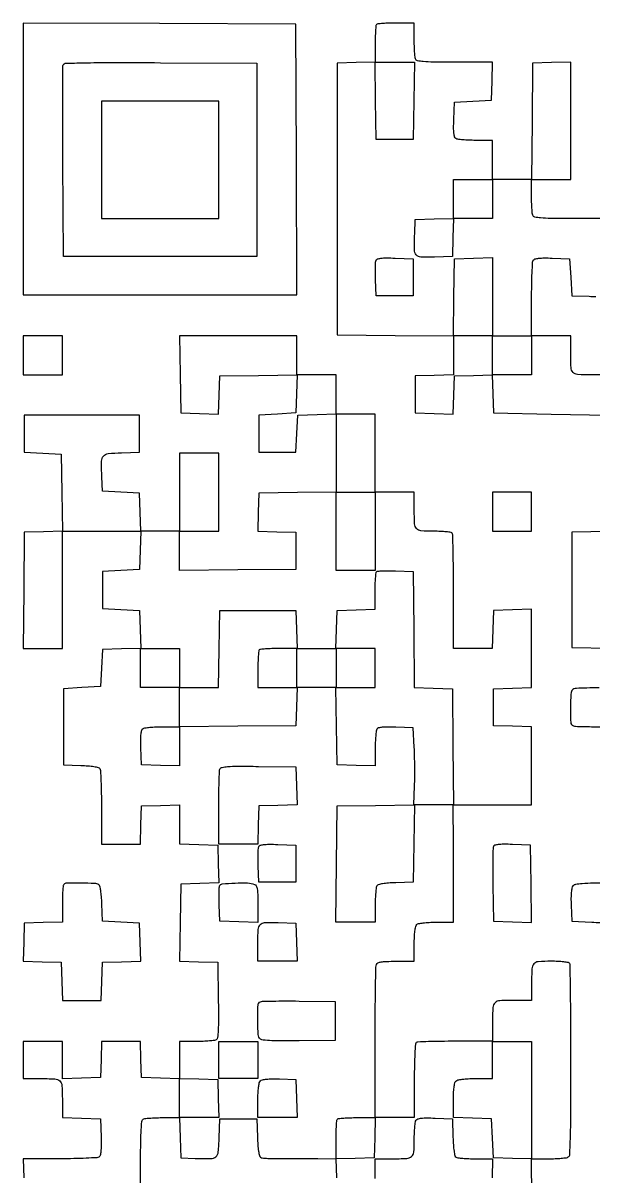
# Model space of a CAD drawing. Extents: x 156 to 936, y 95 to 969.
# Drawn here: x 156 to 433, y 408 to 969 of the extents above; entities that cross this region are included whole.
import ezdxf

# ---------------------------------------------------------------- set-up
doc = ezdxf.new("R2010")
doc.units = 0

msp = doc.modelspace()

# ---------------------------------------------------------------- linework, layer by layer
for points in [[(156, 903.007138), (156, 837), (222.50719, 837), (289.014379, 837), (288.75719, 902.75), (288.5, 968.5), (222.25, 968.757138), (156, 969.014276)], [(345.772065, 931.25), (345.5, 912.5), (336.5, 912.5), (327.5, 912.5), (327.227935, 931.25), (326.955869, 950), (336.5, 950), (346.044131, 950)], [(194, 902.5), (194, 874), (222.5, 874), (251, 874), (251, 902.5), (251, 931), (222.5, 931), (194, 931)], [(156, 807.5), (156, 798), (165.5, 798), (175, 798), (175, 807.5), (175, 817), (165.5, 817), (156, 817)], [(327, 722), (327, 703), (317.5, 703), (308, 703), (308, 722), (308, 741), (317.5, 741), (327, 741)], [(384, 731.5), (384, 722), (393.5, 722), (403, 722), (403, 731.5), (403, 741), (393.5, 741), (384, 741)], [(308, 655.5), (308, 646), (317.5, 646), (327, 646), (327, 655.5), (327, 665), (317.5, 665), (308, 665)], [(270, 465), (270, 456), (260.5, 456), (251, 456), (251, 465), (251, 474), (260.5, 474), (270, 474)], [(250.787526, 446.25), (251.075052, 437), (241.537526, 437), (232, 437), (232, 446.537526), (232, 456.075052), (241.25, 455.787526), (250.5, 455.5)]]:
    msp.add_lwpolyline(points, close=True)
for points in [[(440.97595, 874), (422.594964, 874, -0.002474), (412.271702, 874.05108, -0.018306), (407.357651, 874.27977, -0.036302), (404.606578, 874.711563, -0.248996), (403.606989, 875.581787, -0.06844), (403.368926, 876.599719, -0.007317), (403.178303, 879.0249, -0.008902), (403.044385, 881.933927, -0.00705), (403, 885.081787), (403, 893), (412.5, 893), (422, 893), (422.065134, 901.25, 0.000915), (422.131537, 912.199089, 0.000876), (422.159121, 923.309609, 0.000915), (422.147969, 933.450739, 0.001953), (422.094396, 941.287526), (422, 950.075052), (412.75, 949.787526), (403.5, 949.5), (403.234427, 921.25), (402.968853, 893), (393.484427, 893), (384, 893), (384, 902.5), (384, 912), (375.75, 912.015313, -0.00917), (372.495888, 912.081041, -0.012203), (369.54359, 912.267102, -0.00954), (367.105717, 912.527533, -0.110402), (366.206902, 912.850966, -0.187221), (365.610638, 913.659703, -0.039341), (365.278749, 915.4185, -0.027159), (365.135766, 918.085459, -0.008519), (365.206902, 922.085653), (365.5, 930.5), (374.5, 931), (383.5, 931.5), (383.787526, 940.75), (384.075052, 950), (365.644515, 950, -0.002466), (355.291687, 950.051051, -0.018261), (350.365513, 950.27969, -0.036185), (347.60758, 950.711291, -0.249177), (346.606989, 951.581787, -0.06844), (346.368926, 952.599719, -0.007317), (346.178303, 955.0249, -0.008902), (346.044385, 957.933927, -0.00705), (346, 961.081787), (346, 969), (337.166667, 969, 0.007039), (333.733476, 968.951666, 0.010477), (330.732292, 968.804167, 0.005871), (328.23216, 968.599192, 0.174709), (327.666667, 968.333333, 0.174595), (327.400837, 967.768224, 0.005912), (327.195833, 965.278732, 0.010516), (327.048335, 962.289663, 0.007069), (327, 958.870859), (327, 950.075052), (317.75, 949.787526), (308.5, 949.5), (308.5, 883.5), (308.5, 817.5), (336.75, 817.234427), (365, 816.968853), (365, 807.521953), (365, 798.075052), (355.75, 797.787526), (346.5, 797.5), (346.5, 788.5), (346.5, 779.5), (355.711984, 779.212977), (364.923969, 778.925954), (365.211984, 788.212977), (365.5, 797.5), (374.711984, 797.787023), (383.923969, 798.074046), (384.211984, 788.787023), (384.5, 779.5), (412.5, 779), (440.5, 778.5)], [(440.924948, 798), (432.069463, 798, -0.014889), (425.341871, 798.20038, -0.195866), (423.139748, 799.254332, -0.174757), (422.170318, 801.602344, -0.011384), (422, 809.081787), (422, 817), (412.5, 817), (403, 817), (403, 807.5), (403, 798), (393.5, 798), (384, 798), (384, 807.5), (384, 817), (374.503436, 817), (365.006872, 817), (365.253436, 835.75), (365.5, 854.5), (374.75, 854.787526), (384, 855.075052), (384, 836.037526), (384, 817), (393.5, 817), (403, 817), (403.015313, 834.75, -0.004304), (403.080621, 841.645645, -0.006444), (403.267102, 847.665785, -0.002999), (403.521621, 852.767033, -0.128063), (403.850966, 853.793098, -0.187221), (404.659703, 854.389362, -0.039341), (406.4185, 854.721251, -0.027159), (409.085459, 854.864234, -0.008519), (413.085653, 854.793098), (421.5, 854.5), (422, 845.5), (422.5, 836.5), (430.907021, 836.207021, 0.010111), (434.192068, 836.15901, 0.014469)], [(403.237975, 379.25), (402.97595, 417), (411.237975, 417.015313, 0.00937), (414.498957, 417.082478, 0.012409), (417.46214, 417.272827, 0.009814), (419.908522, 417.539536, 0.109644), (420.824628, 417.870453, 0.245003), (421.577154, 419.169045, 0.004175), (421.885529, 427.657067, 0.005985), (422.092668, 440.606776, 0.001063), (422.138654, 464.847036, 0.001263), (422.089696, 482.607212, 0.002039), (421.948147, 497.727251, 0.000319), (421.759608, 511.120119, 0.135536), (421.505008, 511.991896, 0.217709), (420.907625, 512.390576, 0.011923), (418.616874, 512.70387, 0.01673), (415.786501, 512.926855, 0.011292), (412.547972, 513, 0.01674), (406.235073, 512.788582, 0.200799), (404.100768, 511.722402, 0.168318), (403.164405, 509.362134, 0.011042), (403, 501.918213), (403, 494), (395.081787, 494, 0.011725), (387.573485, 493.823904, 0.180519), (385.234465, 492.823687, 0.191234), (384.191184, 490.558495, 0.013427), (384, 483.44024), (384, 474.094458), (365.994028, 474.102555, 0.003188), (359.021129, 474.061226, 0.004898), (352.985315, 473.927811, 0.001796), (347.804914, 473.743886, 0.129337), (346.994028, 473.496309, 0.241197), (346.560952, 472.780128, 0.004249), (346.272412, 468.133626, 0.008952), (346.065379, 462.323161, 0.004428), (346, 454.940983), (346, 437), (336.5, 437), (327, 437), (327, 473.418213, -0.001558), (327.043843, 487.491593, -0.002435), (327.178303, 499.603225, -0.00066), (327.360793, 510.155181, -0.087168), (327.606989, 511.418213, -0.192406), (328.346128, 512.217093, -0.06988), (329.845898, 512.688469, -0.034532), (332.428287, 512.937024, -0.00673), (337.106989, 513), (346, 513), (346, 521.3, -0.011084), (346.07823, 524.828493, -0.020332), (346.322289, 527.693122, -0.021091), (346.689458, 529.860329, -0.144849), (347.2, 530.8, -0.144849), (348.139671, 531.310542, -0.021091), (350.306878, 531.677711, -0.020332), (353.171507, 531.92177, -0.011084), (356.7, 532), (365, 532), (365.039116, 541.25, 0.001068), (365.049221, 546.076863, 0.000319), (365.044218, 553.4375, 0.00032), (365.028038, 561.701619, 0.000346), (365.001555, 569.75), (364.924879, 589), (383.962439, 589), (403, 589), (403, 607.962474), (403, 626.924948), (393.75, 627.212474), (384.5, 627.5), (384.5, 636.5), (384.5, 645.5), (393.75, 645.787526), (403, 646.075052), (403, 665.075052), (403, 684.075052), (393.75, 683.787526), (384.5, 683.5), (384.212474, 674.25), (383.924948, 665), (374.492384, 665), (365.05982, 665), (365.066659, 692.53603, 0.002024), (365.026288, 703.160901, 0.003203), (364.896483, 712.266518, 0.000781), (364.71968, 720.22132, 0.133228), (364.477732, 721.03603, 0.219746), (363.900949, 721.417728, 0.011114), (361.608862, 721.716834, 0.016086), (358.784605, 721.930086, 0.010799), (355.547972, 722, -0.01674), (349.235073, 722.211418, -0.200799), (347.100768, 723.277598, -0.168318), (346.164405, 725.637866, -0.011042), (346, 733.081787), (346, 741), (336.5, 741), (327, 741), (327, 760), (327, 779), (317.5, 779), (308, 779), (308, 788.5), (308, 798), (298.5, 798), (289, 798), (289, 807.5), (289, 817), (260.477935, 817), (231.955869, 817), (232.227935, 798.25), (232.5, 779.5), (241.711984, 779.212977), (250.923969, 778.925954), (251.211984, 788.212977), (251.5, 797.5), (270.28782, 797.772204), (289.075639, 798.044409), (288.78782, 788.772204), (288.5, 779.5), (279.5, 779), (270.5, 778.5), (270.5, 769.5), (270.5, 760.5), (279.5, 760.5), (288.5, 760.5), (289, 769.5), (289.5, 778.5), (298.75, 778.787526), (308, 779.075052), (308, 760.059591), (308, 741.044131), (289.25, 740.772065), (270.5, 740.5), (270.212977, 731.288016), (269.925954, 722.076031), (279.212977, 721.788016), (288.5, 721.5), (288.5, 712.5), (288.5, 703.5), (260.25, 703.234427), (232, 702.968853), (232, 712.484427), (232, 722), (241.5, 722), (251, 722), (251, 741), (251, 760), (241.5, 760), (232, 760), (232, 741), (232, 722), (222.537526, 722), (213.075052, 722), (212.787526, 731.25), (212.5, 740.5), (203.5, 741), (194.5, 741.5), (194.199088, 748.479083, -0.012477), (194.062458, 756.011209, -0.170867), (194.97509, 758.54849, -0.198326), (197.222155, 759.762911, -0.017722), (203.759315, 760.211203), (212.5, 760.5), (212.5, 769.5), (212.5, 778.5), (184.5, 778.5), (156.5, 778.5), (156.5, 769.5), (156.5, 760.5), (165.5, 760), (174.5, 759.5), (174.771926, 740.787816), (175.043852, 722.075632), (165.771926, 721.787816), (156.5, 721.5), (156.234427, 693.25), (155.968853, 665), (165.484427, 665), (175, 665), (175, 693.5), (175, 722), (194.037526, 722), (213.075052, 722), (212.787526, 712.75), (212.5, 703.5), (203.5, 703), (194.5, 702.5), (194.5, 693.5), (194.5, 684.5), (203.5, 684), (212.5, 683.5), (212.787023, 674.288016), (213.074046, 665.076031), (203.787023, 664.788016), (194.5, 664.5), (194, 655.5), (193.5, 646.5), (184.5, 646), (175.5, 645.5), (175.5, 627), (175.5, 608.5), (183.968156, 608.206033, -0.010674), (187.539342, 608.005667, -0.020911), (190.36687, 607.666992, -0.02067), (192.466763, 607.236162, -0.192561), (193.202843, 606.706033, -0.129281), (193.511054, 605.740656, -0.002669), (193.748704, 600.64021, -0.006067), (193.923305, 594.63955, -0.004023), (193.984687, 587.75), (194, 570), (203.462474, 570), (212.924948, 570), (213.212474, 579.25), (213.5, 588.5), (222.75, 588.787526), (232, 589.075052), (232, 579.575052), (232, 570.075052), (241.25, 569.787526), (250.5, 569.5), (250.787023, 560.288016), (251.074046, 551.076031), (241.787023, 550.788016), (232.5, 550.5), (232.228074, 531.787816), (231.956148, 513.075632), (241.228074, 512.787816), (250.5, 512.5), (250.773242, 494.073381, -0.003139), (250.85189, 484.874845, -0.013555), (250.716146, 479.410177, -0.01557), (250.421641, 475.873481, -0.226527), (249.773242, 474.838694, -0.110913), (248.885205, 474.51997, -0.009356), (246.450577, 474.263497, -0.012063), (243.502688, 474.080135, -0.009035), (240.25, 474.015313), (232, 474), (232, 464.962474), (232, 455.924948), (222.75, 456.212474), (213.5, 456.5), (213.211067, 465.25), (212.922134, 474), (203.5, 474), (194.077866, 474), (193.788933, 465.25), (193.5, 456.5), (184.25, 456.212474), (175, 455.924948), (175, 464.962474), (175, 474), (165.5, 474), (156, 474), (156, 465), (156, 456), (163.918213, 456, -0.011384), (171.397656, 455.829682, -0.174757), (173.745668, 454.860252, -0.195866), (174.79962, 452.658129, -0.014889), (175, 445.930537), (175, 437.075052), (184.25, 436.787526), (193.5, 436.5), (193.791346, 427.58457, -0.007874), (193.863419, 423.325344, -0.025891), (193.721257, 420.518036, -0.03736), (193.391596, 418.675579, -0.190691), (192.791346, 417.849883, -0.12812), (191.766219, 417.520949, -0.002982), (186.654247, 417.266784, -0.006424), (180.622383, 417.080541, -0.004289), (173.712474, 417.015313), (155.924948, 417), (156.212474, 407.75)], [(435.792976, 645.955951, 0.00474), (429.815525, 645.821697, 0.002396), (424.755458, 645.635772, 0.081401), (423.581787, 645.393011, 0.288136), (422.226676, 643.585495, 0.016904), (421.87879, 636.408665, 0.016798), (422.015022, 629.225252, 0.296191), (423.318977, 627.431092, 0.08464), (424.362903, 627.22216, 0.000805), (432.161492, 627.011216, 0.002666), (441.151448, 626.830496, 0.001719)], [(442.122445, 551, 0.003185), (432.902515, 550.941266, 0.01523), (427.645645, 550.714041, 0.021802), (424.358898, 550.326887, 0.181252), (423.078674, 549.594796, 0.126804), (422.594776, 548.568167, 0.023545), (422.298867, 546.485252, 0.021342), (422.157498, 543.735348, 0.01153), (422.206229, 540.344796), (422.5, 532.5), (432.232623, 532, 0.006439), (436.613733, 531.831458, 0.004007)], [(260, 398.094565, -0.000007), (255.342287, 398.078617, -0.000004), (250.014062, 398.060489, -0.000004), (244.851552, 398.043015, -0.000009), (240.75, 398.029238)], [(213, 398.393011, -0.001054), (213.045691, 420.076001, -0.009347), (213.264634, 429.631708, -0.013145), (213.640009, 435.15232, -0.284906), (214.581787, 436.393011, -0.06834), (215.598688, 436.631048, -0.007356), (218.014263, 436.821697, -0.008932), (220.911587, 436.955612, -0.007081), (224.045575, 437), (231.927576, 437), (232.213788, 427.25), (232.5, 417.5), (239.479083, 417.199088, 0.012739), (247.057347, 417.065605, 0.177046), (249.578192, 418.009645, 0.194277), (250.776454, 420.321238, 0.015844), (251.212602, 427.259666), (251.5, 436.5), (260.5, 436.5), (269.5, 436.5), (269.792098, 427.532999, 0.009905), (269.99178, 423.723722, 0.019979), (270.328166, 420.736449, 0.019685), (270.756997, 418.52398, 0.188118), (271.292098, 417.74635, 0.12484), (272.165161, 417.429827, 0.00869), (274.788929, 417.214118, 0.01191), (277.96456, 417.084382, 0.008664), (281.5, 417.085494, -0.002431), (285.577226, 417.137603, -0.001462), (290.415539, 417.161763, -0.001464), (295.226546, 417.157631, -0.002558), (299.212474, 417.122144), (307.924948, 417), (308.212474, 407.75)], [(327, 407.462474), (327, 417), (334.918213, 417, 0.010942), (342.344571, 417.162535, 0.165682), (344.712752, 418.08692, 0.202261), (345.787688, 420.197169, 0.01753), (346.015313, 426.356989, -0.009288), (346.081049, 429.570103, -0.012325), (346.267102, 432.487838, -0.009701), (346.527636, 434.896861, -0.10999), (346.850966, 435.793098, -0.187221), (347.659703, 436.389362, -0.039341), (349.4185, 436.721251, -0.027159), (352.085459, 436.864234, -0.008519), (356.085653, 436.793098), (364.5, 436.5), (364.792098, 427.532999, 0.009786), (364.991711, 423.707636, 0.020298), (365.326695, 420.737125, 0.020215), (365.75425, 418.552989, 0.195149), (366.292098, 417.798312, 0.112754), (367.145057, 417.495059, 0.00869), (369.579639, 417.251635, 0.011554), (372.525136, 417.077155, 0.008553), (375.787526, 417.015313), (384.075052, 417), (383.787526, 407.75)]]:
    msp.add_lwpolyline(points, format="xyb")
for points in [[(269.5, 902.5), (269.5, 855.5), (222.5, 855.5), (175.5, 855.5), (175.239372, 901.5, -0.000997), (175.174287, 919.225103, -0.001596), (175.197198, 934.357597, -0.000282), (175.267665, 947.72814, -0.090314), (175.461789, 948.759906, -0.301449), (176.45055, 949.464468, -0.003096), (185.402033, 949.70934, -0.005599), (198.68089, 949.841585, -0.001079), (222.722417, 949.759906), (269.5, 949.5)], [(384, 883.5), (384, 874), (374.537526, 874), (365.075052, 874), (364.787526, 864.75), (364.5, 855.5), (355.778718, 855.211486, -0.017872), (349.215167, 855.229016, -0.210428), (346.972515, 856.321246, -0.176334), (346.050889, 858.817355, -0.011928), (346.199088, 866.520917), (346.5, 873.5), (355.75, 873.787526), (365, 874.075052), (365, 883.537526), (365, 893), (374.5, 893), (384, 893)], [(345.5, 845.5), (345.5, 836.5), (336.5, 836.5), (327.5, 836.5), (327.205027, 844.411609, -0.006757), (327.130652, 847.542211, -0.008847), (327.151984, 850.403842, -0.006825), (327.2445, 852.787219, -0.078651), (327.438673, 853.700781, -0.222283), (328.127059, 854.364206, -0.05328), (329.715903, 854.724548, -0.030281), (332.338027, 854.871594, -0.007113), (336.733647, 854.789171), (345.5, 854.5)], [(345.76551, 674.287321), (346.03102, 646.074641), (355.26551, 645.787321), (364.5, 645.5), (364.765573, 617.25), (365.031147, 589), (355.537639, 589), (346.044131, 589), (345.772065, 570.25), (345.5, 551.5), (337.031844, 551.206033, 0.010674), (333.460658, 551.005667, 0.020911), (330.63313, 550.666992, 0.02067), (328.533237, 550.236162, 0.192561), (327.797157, 549.706033, 0.112667), (327.494381, 548.854929, 0.008725), (327.251296, 546.430835, 0.011582), (327.077072, 543.497876, 0.008579), (327.015313, 540.25), (327, 532), (317.484427, 532), (307.968853, 532), (308.234427, 560.25), (308.5, 588.5), (327.15421, 588.771713), (345.80842, 589.043426), (346.15421, 598.271713, 0.007255), (346.251042, 602.491453, 0.004167), (346.251549, 607.579816, 0.004162), (346.166865, 612.693961, 0.006926), (346, 617), (345.5, 626.5), (337.085653, 626.793098, 0.008519), (333.085459, 626.864234, 0.027159), (330.4185, 626.721251, 0.039341), (328.659703, 626.389362, 0.187221), (327.850966, 625.793098, 0.110544), (327.527498, 624.893389, 0.009485), (327.267102, 622.445387, 0.01216), (327.081038, 619.480966, 0.009129), (327.015313, 616.212474), (327, 607.924948), (317.75, 608.212474), (308.5, 608.5), (308.227935, 627.25), (307.955869, 646), (298.515461, 646), (289.075052, 646), (288.787526, 636.75), (288.5, 627.5), (260.25, 627.234427), (232, 626.968853), (232, 617.446901), (232, 607.924948), (222.75, 608.212474), (213.5, 608.5), (213.206902, 616.914347, -0.008519), (213.135766, 620.914541, -0.027159), (213.278749, 623.5815, -0.039341), (213.610638, 625.340297, -0.187221), (214.206902, 626.149034, -0.110402), (215.105717, 626.472467, -0.00954), (217.54359, 626.732898, -0.012203), (220.495888, 626.918959, -0.00917), (223.75, 626.984687), (232, 627), (232, 636.5), (232, 646), (222.5, 646), (213, 646), (213, 655.5), (213, 665), (222.5, 665), (232, 665), (232, 655.5), (232, 646), (241.477935, 646), (250.955869, 646), (251.227935, 664.75), (251.5, 683.5), (270, 683.5), (288.5, 683.5), (288.787526, 674.25), (289.075052, 665), (298.5, 665), (307.924948, 665), (308.212474, 674.25), (308.5, 683.5), (317.75, 683.787526), (327, 684.075052), (327, 692.870859, -0.007448), (327.050966, 696.292182, -0.011013), (327.206402, 699.2893, -0.006441), (327.422837, 701.7788, -0.173149), (327.702644, 702.369311, -0.179987), (328.290922, 702.638564, -0.007016), (330.709672, 702.781547, -0.011703), (333.626528, 702.84459, -0.007913), (336.952644, 702.785977), (345.5, 702.5)], [(270.666667, 664.333333, 0.174709), (270.400808, 663.76784, 0.005871), (270.195833, 661.267708, 0.010477), (270.048334, 658.266524, 0.007039), (270, 654.833333), (270, 646), (279.5, 646), (289, 646), (289, 655.5), (289, 665), (280.166667, 665, 0.007039), (276.733476, 664.951666, 0.010477), (273.732292, 664.804167, 0.005871), (271.23216, 664.599192, 0.174709)], [(288.787023, 598.288016), (289.074046, 589.076031), (279.787023, 588.788016), (270.5, 588.5), (270.212474, 579.25), (269.924948, 570), (260.462474, 570), (251, 570), (251, 587.418213, -0.003209), (251.043561, 594.205798, -0.004695), (251.176343, 600.179368, -0.002353), (251.360164, 605.238318, -0.081525), (251.600317, 606.400827, -0.251284), (252.588984, 607.254085, -0.0372), (255.288482, 607.64904, -0.018475), (260.125686, 607.813389, -0.002458), (270.350317, 607.732614), (288.5, 607.5)], [(288.5, 560.5), (288.5, 551.5), (279.5, 551.5), (270.5, 551.5), (270.205027, 559.411609, -0.006757), (270.130652, 562.542211, -0.008847), (270.151984, 565.403842, -0.006825), (270.2445, 567.787219, -0.078651), (270.438673, 568.700781, -0.222283), (271.127059, 569.364206, -0.05328), (272.715903, 569.724548, -0.030281), (275.338027, 569.871594, -0.007113), (279.733647, 569.789171), (288.5, 569.5)], [(384.45911, 568.754039, 0.086861), (384.262501, 567.748662, 0.00185), (384.180851, 562.688445, 0.004215), (384.157086, 556.753462, 0.002823), (384.225464, 549.964868), (384.5, 532.5), (393.772204, 532.21218), (403.044409, 531.924361), (402.772204, 550.71218), (402.5, 569.5), (393.733647, 569.789171, 0.007362), (389.433667, 569.867661, 0.028677), (386.777796, 569.724608, 0.046818), (385.132433, 569.382988, 0.230482)], [(175.666667, 550.333333, 0.174595), (175.400837, 549.768224, 0.005912), (175.195833, 547.278732, 0.010516), (175.048335, 544.289663, 0.007069), (175, 540.870859), (175, 532.075052), (165.75, 531.787526), (156.5, 531.5), (156.212977, 522.288016), (155.925954, 513.076031), (165.212977, 512.788016), (174.5, 512.5), (174.787526, 503.25), (175.075052, 494), (184.5, 494), (193.924948, 494), (194.212474, 503.25), (194.5, 512.5), (203.787023, 512.788016), (213.074046, 513.076031), (212.787023, 522.288016), (212.5, 531.5), (203.5, 532), (194.5, 532.5), (194.206033, 540.968156, 0.010674), (194.005667, 544.539342, 0.020911), (193.666992, 547.36687, 0.02067), (193.236162, 549.466763, 0.192561), (192.706033, 550.202843, 0.133392), (190.712815, 550.821501, 0.007019), (183.976903, 550.967671, 0.005527), (177.112189, 550.94436, 0.19516)], [(268.418213, 550.393011, -0.192751), (269.217512, 549.652499, -0.069706), (269.688728, 548.148072, -0.034414), (269.937123, 545.556376, -0.006687), (270, 540.855485), (270, 531.924948), (260.75, 532.212474), (251.5, 532.5), (251.205027, 540.411609, -0.006569), (251.129541, 543.539392, -0.008656), (251.147568, 546.392336, -0.006579), (251.235027, 548.7687, -0.079281), (251.423642, 549.661609, -0.2872), (252.689695, 550.614203, -0.010672), (258.913833, 551.015307, -0.017377), (265.037142, 551.065894, -0.085185)], [(288.787526, 522.25), (289.075052, 513), (279.537526, 513), (270, 513), (270, 520.918213, -0.010963), (270.165664, 528.472899, -0.175128), (271.124796, 530.802332, -0.203843), (273.29455, 531.800818, -0.015597), (279.87125, 531.787164), (288.5, 531.5)], [(307.5, 484), (307.5, 474.5), (290.059087, 474.285999, -0.004306), (282.398845, 474.257989, -0.010385), (276.733702, 474.403766, -0.008096), (272.515232, 474.668561, -0.154677), (271.309087, 475.158444, -0.20697), (270.176211, 477.389244, -0.014619), (269.944042, 484.534101, -0.012902), (270.106288, 491.726212, -0.290521), (271.25, 493.349327, -0.091899), (272.209156, 493.551964, -0.001786), (277.273438, 493.660091, -0.004234), (283.203159, 493.715282, -0.002819), (290, 493.682661), (307.5, 493.5)], [(403, 445.462474), (403, 416.924948), (393.75, 417.212474), (384.5, 417.5), (384, 427), (383.5, 436.5), (374.25, 436.787526), (365, 437.075052), (365, 445.337526, -0.011159), (365.078344, 448.847487, -0.02038), (365.322617, 451.701269, -0.021131), (365.689961, 453.861987, -0.144682), (366.2, 454.8, -0.144849), (367.139671, 455.310542, -0.021091), (369.306878, 455.677711, -0.020332), (372.171507, 455.92177, -0.011084), (375.7, 456), (384, 456), (384, 465), (384, 474), (393.5, 474), (403, 474)], [(288.787526, 446.25), (289.075052, 437), (279.537526, 437), (270, 437), (270, 445.3, -0.010869), (270.078193, 448.896692, -0.021373), (270.324495, 451.746533, -0.023516), (270.70151, 453.866807, -0.141534), (271.236619, 454.836619, -0.141627), (272.215618, 455.376564, -0.030081), (274.156875, 455.694801, -0.024175), (276.863904, 455.841129, -0.010354), (280.486619, 455.786619), (288.5, 455.5)], [(326.786212, 427.25), (326.5, 417.5), (317.25, 417.212474), (308, 416.924948), (308, 426.295808, -0.006637), (308.048311, 429.935078, -0.009943), (308.195833, 433.10981, -0.005325), (308.400423, 435.762633, -0.176236), (308.666667, 436.333333, -0.174818), (309.232528, 436.599218, -0.005832), (311.742929, 436.804167, -0.010439), (314.755805, 436.951668, -0.00701), (318.202879, 437), (327.072424, 437)]]:
    msp.add_lwpolyline(points, format="xyb", close=True)
msp.add_lwpolyline([(441.031018, 722.075462), (431.765509, 721.787731), (422.5, 721.5), (422.5, 693.5), (422.5, 665.5), (441.25, 665.227935)])

doc.saveas('drawing.dxf')
